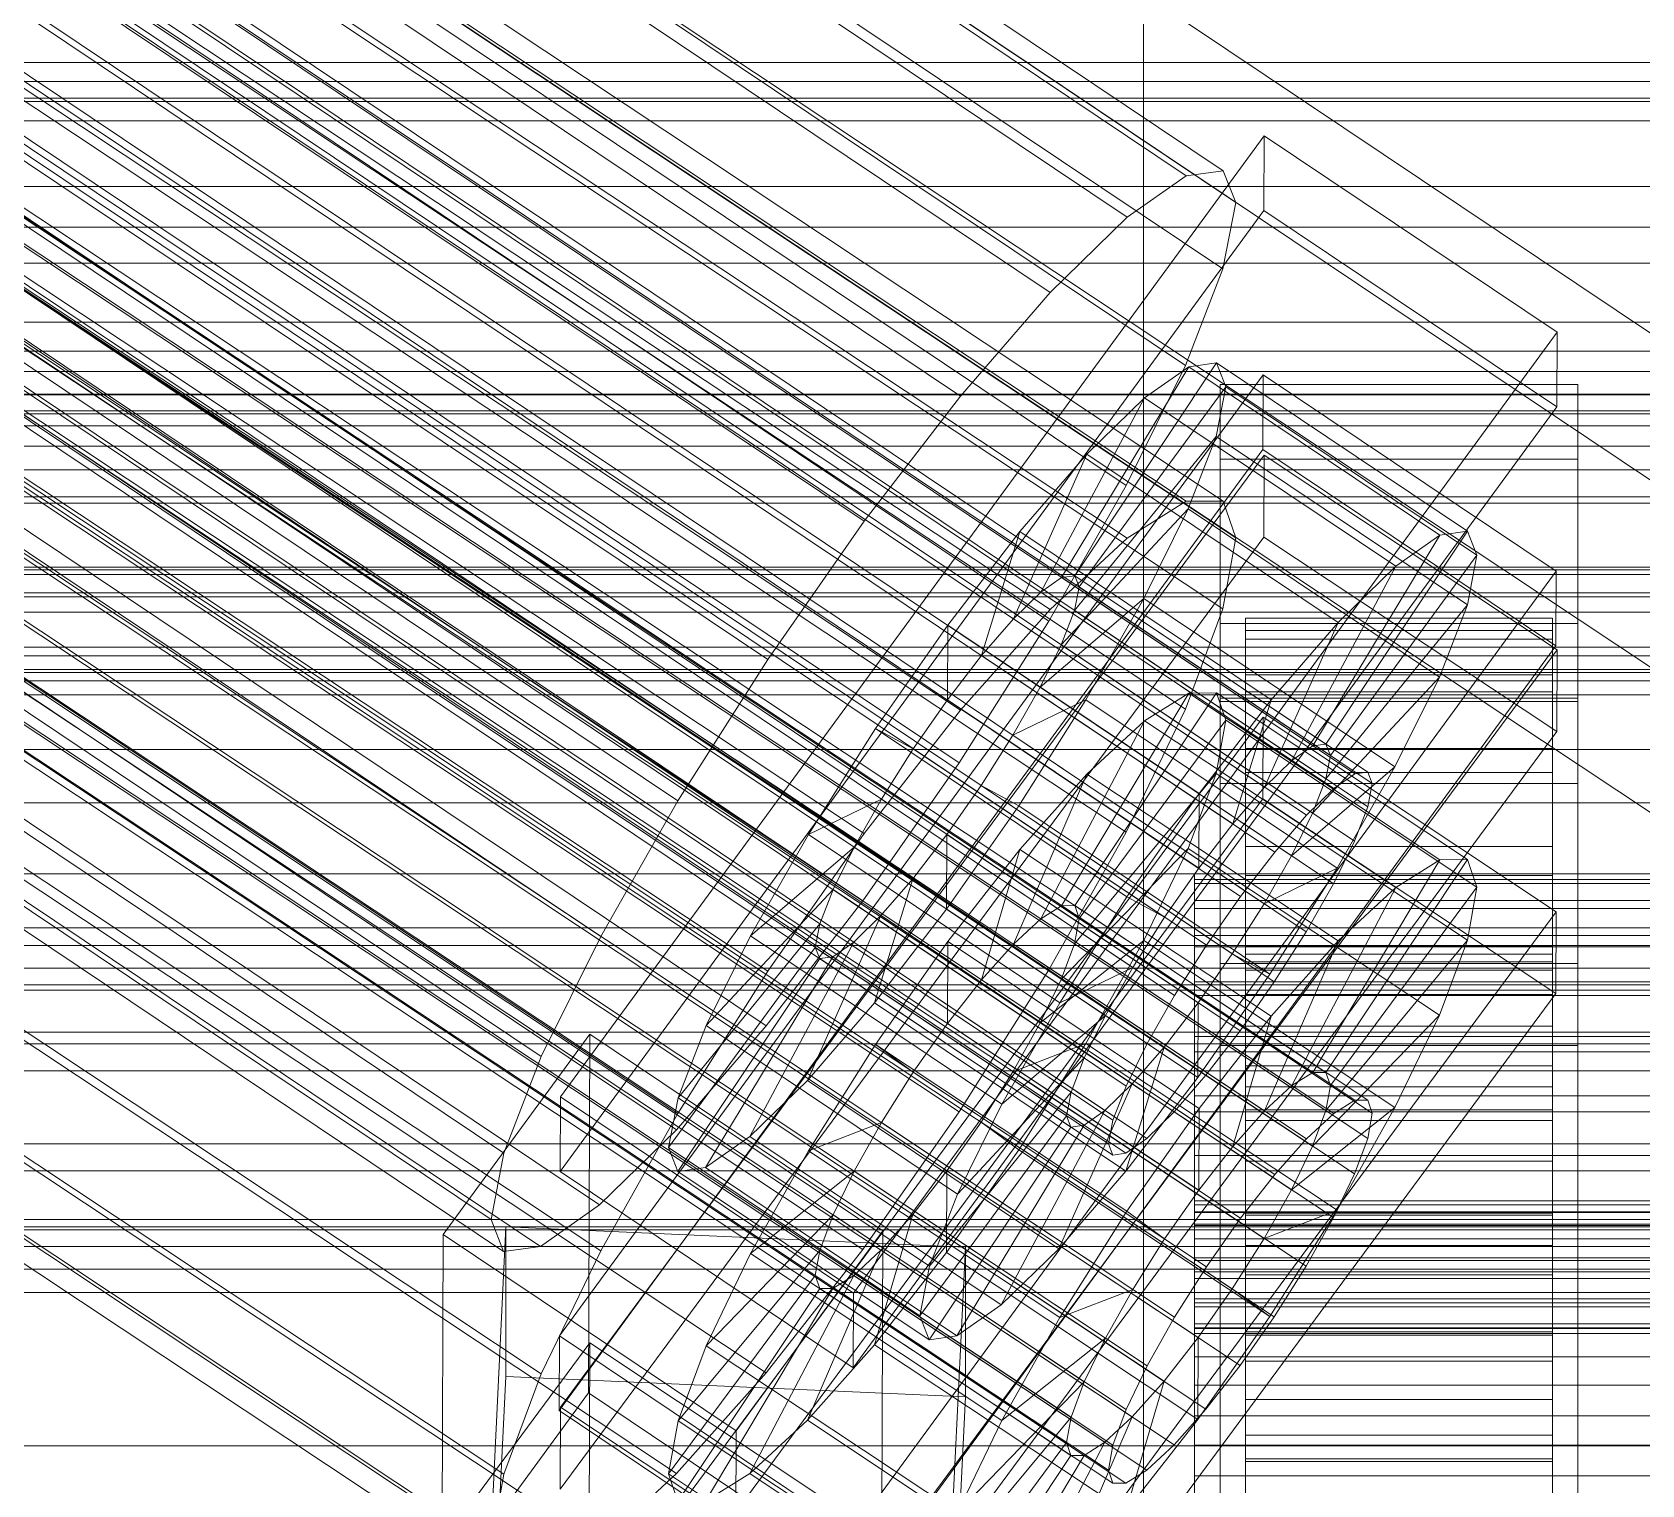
# Model space of a CAD drawing. Header units: millimetres. Extents: x -1970 to 59977, y -50268 to 6837.
# Drawn here: x -193.5 to -130.5, y -32876.9 to -32820.1 of the extents above; entities that cross this region are included whole.
import ezdxf

# ---------------------------------------------------------------- set-up
doc = ezdxf.new("R2010")
doc.units = ezdxf.units.MM
for name, color, linetype, lineweight in [('frontal_C01', 7, 'Continuous', 0), ('frontal_C01-mix', 7, 'Continuous', 0), ('frontal_C02', 7, 'Continuous', 0), ('frontal_C03', 7, 'Continuous', 0), ('frontal_C03-dry', 7, 'Continuous', 0), ('frontal_tolva', 7, 'Continuous', 0)]:
    doc.layers.add(name, color=color, linetype=linetype, lineweight=lineweight)

msp = doc.modelspace()

# ---------------------------------------------------------------- linework, layer by layer
at = {"layer": 'frontal_C01'}
for p, q in [((-332.629, -32716.091), (-148.32, -32838.422)), ((-331.181, -32716.083), (-146.872, -32838.415)), ((-334.938, -32717.538), (-150.629, -32839.869)), ((-330.692, -32717.517), (-146.383, -32839.848)), ((-355.53, -32719.948), (-141.731, -32861.853)), ((-355.017, -32719.946), (-141.218, -32861.85)), ((-356.348, -32720.461), (-142.549, -32862.366)), ((-354.844, -32720.454), (-141.045, -32862.358)), ((-337.95, -32720.327), (-153.641, -32842.658)), ((-331.197, -32720.293), (-146.887, -32842.624)), ((-357.415, -32721.449), (-143.617, -32863.354)), ((-355.022, -32721.437), (-141.224, -32863.342)), ((-358.659, -32722.845), (-144.861, -32864.75)), ((-355.541, -32722.83), (-141.742, -32864.734)), ((-341.461, -32724.267), (-157.152, -32846.598)), ((-332.659, -32724.223), (-148.35, -32846.554)), ((-146.196, -32866.459), (-359.995, -32724.554)), ((-356.363, -32724.536), (-142.565, -32866.441)), ((-361.332, -32726.46), (-147.533, -32868.364)), ((-357.434, -32726.44), (-143.635, -32868.345)), ((-362.578, -32728.432), (-148.779, -32870.336)), ((-358.68, -32728.412), (-144.881, -32870.317)), ((-160.922, -32851.421), (-345.231, -32729.09)), ((-334.981, -32729.039), (-150.672, -32851.37)), ((-363.648, -32730.336), (-149.85, -32872.24)), ((-360.017, -32730.317), (-146.218, -32872.222)), ((-364.471, -32732.042), (-150.672, -32873.946)), ((-361.352, -32732.026), (-147.554, -32873.931)), ((-364.989, -32733.434), (-151.191, -32875.339)), ((-362.596, -32733.423), (-148.798, -32875.327)), ((-365.168, -32734.418), (-151.369, -32876.323)), ((-363.664, -32734.411), (-149.865, -32876.315)), ((-349.002, -32734.467), (-164.693, -32856.799)), ((-338.003, -32734.412), (-153.694, -32856.744)), ((-364.995, -32734.926), (-151.196, -32876.831)), ((-364.482, -32734.924), (-150.683, -32876.828)), ((-352.519, -32740.032), (-168.21, -32862.364)), ((-341.52, -32739.978), (-157.211, -32862.309)), ((-355.541, -32745.406), (-171.232, -32867.737)), ((-345.291, -32745.355), (-160.982, -32867.686)), ((-357.863, -32750.222), (-173.554, -32872.553)), ((-349.061, -32750.178), (-164.752, -32872.509)), ((-352.572, -32754.118), (-168.263, -32876.45)), ((-359.326, -32754.152), (-175.016, -32876.483)), ((-359.83, -32756.928), (-175.521, -32879.259)), ((-355.584, -32756.907), (-171.275, -32879.238)), ((-359.341, -32758.361), (-175.032, -32880.693)), ((-357.893, -32758.354), (-173.584, -32880.686)), ((-130, -32845.018), (-228.298, -32779.774)), ((-228.298, -32785.462), (-130, -32850.705)), ((-172.809, -32873.857), (-145.277, -32836.618)), ((-145.289, -32839.819), (-145.277, -32836.618)), ((-145.277, -32836.618), (-133.809, -32844.229)), ((-150.629, -32839.869), (-148.32, -32838.422)), ((-148.32, -32838.422), (-146.872, -32838.415)), ((-146.872, -32838.415), (-146.383, -32839.848)), ((-145.289, -32839.819), (-172.821, -32877.058)), ((-153.641, -32842.658), (-150.629, -32839.869)), ((-146.383, -32839.848), (-146.887, -32842.624)), ((-133.821, -32847.431), (-145.289, -32839.819)), ((-157.152, -32846.598), (-153.641, -32842.658)), ((-146.887, -32842.624), (-148.35, -32846.554)), ((-133.809, -32844.229), (-161.341, -32881.468)), ((-133.809, -32844.229), (-133.821, -32847.431)), ((-153.199, -32854.241), (-148.226, -32845.921)), ((-152.686, -32854.238), (-147.143, -32845.916)), ((-148.226, -32845.921), (-149.953, -32847.004)), ((-147.143, -32845.916), (-148.226, -32845.921)), ((-148.226, -32845.921), (-138.396, -32852.446)), ((-147.143, -32845.916), (-137.313, -32852.44)), ((-146.777, -32846.988), (-147.143, -32845.916)), ((-160.922, -32851.421), (-157.152, -32846.598)), ((-148.35, -32846.554), (-150.672, -32851.37)), ((-147, -32849.457), (-147, -32846.255)), ((-147, -32846.255), (-133, -32846.255)), ((-147, -32891.728), (-147, -32846.255)), ((-133, -32846.255), (-133, -32849.457)), ((-133, -32846.255), (-133, -32891.728)), ((-172.847, -32884.102), (-145.315, -32846.863)), ((-154.017, -32854.754), (-149.953, -32847.004)), ((-152.513, -32854.746), (-146.777, -32846.988)), ((-149.953, -32847.004), (-152.207, -32849.09)), ((-149.953, -32847.004), (-140.123, -32853.528)), ((-147.155, -32849.065), (-146.777, -32846.988)), ((-146.777, -32846.988), (-136.948, -32853.513)), ((-145.327, -32850.065), (-145.315, -32846.863)), ((-145.315, -32846.863), (-133.847, -32854.475)), ((-161.353, -32884.67), (-133.821, -32847.431)), ((-155.085, -32855.742), (-152.207, -32849.09)), ((-152.207, -32849.09), (-154.833, -32852.037)), ((-152.692, -32855.73), (-147.155, -32849.065)), ((-152.207, -32849.09), (-142.377, -32855.614)), ((-148.249, -32852.005), (-147.155, -32849.065)), ((-147.155, -32849.065), (-137.325, -32855.589)), ((-133, -32849.457), (-147, -32849.457)), ((-147, -32849.457), (-147, -32894.93)), ((-133, -32894.93), (-133, -32849.457)), ((-145.327, -32850.065), (-172.859, -32887.304)), ((-133.859, -32857.677), (-145.327, -32850.065)), ((-164.693, -32856.799), (-160.922, -32851.421)), ((-150.672, -32851.37), (-153.694, -32856.744)), ((-154.833, -32852.037), (-157.653, -32855.645)), ((-156.329, -32857.138), (-154.833, -32852.037)), ((-154.833, -32852.037), (-145.003, -32858.562)), ((-153.21, -32857.123), (-148.249, -32852.005)), ((-149.985, -32855.607), (-148.249, -32852.005)), ((-148.249, -32852.005), (-138.419, -32858.529)), ((-138.396, -32852.446), (-143.369, -32860.765)), ((-137.313, -32852.44), (-142.856, -32860.763)), ((-140.123, -32853.528), (-138.396, -32852.446)), ((-138.396, -32852.446), (-137.313, -32852.44)), ((-137.313, -32852.44), (-136.948, -32853.513)), ((-140.123, -32853.528), (-144.188, -32861.278)), ((-136.948, -32853.513), (-142.683, -32861.271)), ((-142.377, -32855.614), (-140.123, -32853.528)), ((-136.948, -32853.513), (-137.325, -32855.589)), ((-154.017, -32854.754), (-153.199, -32854.241)), ((-153.199, -32854.241), (-152.686, -32854.238)), ((-143.369, -32860.765), (-153.199, -32854.241)), ((-142.856, -32860.763), (-152.686, -32854.238)), ((-152.686, -32854.238), (-152.513, -32854.746)), ((-133.847, -32854.475), (-161.379, -32891.714)), ((-155.085, -32855.742), (-154.017, -32854.754)), ((-144.188, -32861.278), (-154.017, -32854.754)), ((-152.513, -32854.746), (-152.692, -32855.73)), ((-142.683, -32861.271), (-152.513, -32854.746)), ((-133.847, -32854.475), (-133.859, -32857.677)), ((-157.653, -32855.645), (-160.474, -32859.668)), ((-157.653, -32855.645), (-157.665, -32858.847)), ((-147.823, -32862.17), (-157.653, -32855.645)), ((-156.329, -32857.138), (-155.085, -32855.742)), ((-145.255, -32862.266), (-155.085, -32855.742)), ((-154.033, -32858.829), (-149.985, -32855.607)), ((-152.692, -32855.73), (-153.21, -32857.123)), ((-142.862, -32862.254), (-152.692, -32855.73)), ((-152.246, -32859.627), (-149.985, -32855.607)), ((-149.985, -32855.607), (-140.156, -32862.131)), ((-146, -32865.787), (-146, -32855.807)), ((-146, -32855.807), (-146, -32856.138)), ((-146, -32855.807), (-134, -32855.807)), ((-146, -32856.768), (-146, -32855.807)), ((-146, -32865.943), (-146, -32856.138)), ((-146, -32856.138), (-146, -32857.739)), ((-146, -32856.138), (-134, -32856.138)), ((-142.377, -32855.614), (-145.255, -32862.266)), ((-145.003, -32858.562), (-142.377, -32855.614)), ((-137.325, -32855.589), (-142.862, -32862.254)), ((-137.325, -32855.589), (-138.419, -32858.529)), ((-134, -32856.138), (-134, -32855.807)), ((-134, -32855.807), (-134, -32865.787)), ((-134, -32855.807), (-134, -32856.768)), ((-134, -32857.739), (-134, -32856.138)), ((-134, -32856.138), (-134, -32865.943)), ((-153.694, -32856.744), (-157.211, -32862.309)), ((-147, -32859.703), (-147, -32856.501)), ((-147, -32856.501), (-133, -32856.501)), ((-147, -32901.974), (-147, -32856.501)), ((-146, -32866.242), (-146, -32856.768)), ((-146, -32856.768), (-134, -32856.768)), ((-146, -32858.956), (-146, -32856.768)), ((-134, -32856.768), (-134, -32866.242)), ((-134, -32856.768), (-134, -32858.956)), ((-133, -32856.501), (-133, -32859.703)), ((-133, -32856.501), (-133, -32901.974)), ((-168.21, -32862.364), (-164.693, -32856.799)), ((-157.665, -32858.847), (-156.329, -32857.138)), ((-146.499, -32863.662), (-156.329, -32857.138)), ((-153.21, -32857.123), (-154.033, -32858.829)), ((-143.38, -32863.647), (-153.21, -32857.123)), ((-161.391, -32894.916), (-133.859, -32857.677)), ((-146, -32866.702), (-146, -32857.739)), ((-146, -32857.739), (-146, -32860.5)), ((-146, -32857.739), (-134, -32857.739)), ((-134, -32860.5), (-134, -32857.739)), ((-134, -32857.739), (-134, -32866.702)), ((-147.823, -32862.17), (-145.003, -32858.562)), ((-145.003, -32858.562), (-146.499, -32863.662)), ((-138.419, -32858.529), (-143.38, -32863.647)), ((-138.419, -32858.529), (-140.156, -32862.131)), ((-159.001, -32860.752), (-157.665, -32858.847)), ((-157.665, -32858.847), (-147.835, -32865.371)), ((-154.033, -32858.829), (-155.103, -32860.733)), ((-144.203, -32865.353), (-154.033, -32858.829)), ((-146, -32867.278), (-146, -32858.956)), ((-146, -32858.956), (-134, -32858.956)), ((-146, -32862.222), (-146, -32858.956)), ((-134, -32858.956), (-134, -32867.278)), ((-134, -32858.956), (-134, -32862.222)), ((-160.474, -32859.668), (-163.105, -32863.831)), ((-159.001, -32860.752), (-160.474, -32859.668)), ((-160.474, -32859.668), (-150.644, -32866.192)), ((-155.103, -32860.733), (-152.246, -32859.627)), ((-154.877, -32863.79), (-152.246, -32859.627)), ((-152.246, -32859.627), (-142.416, -32866.151)), ((-133, -32859.703), (-147, -32859.703)), ((-147, -32859.703), (-147, -32905.176)), ((-133, -32905.176), (-133, -32859.703)), ((-146, -32868.01), (-146, -32860.5)), ((-146, -32860.5), (-146, -32864.233)), ((-146, -32860.5), (-134, -32860.5)), ((-134, -32864.233), (-134, -32860.5)), ((-134, -32860.5), (-134, -32868.01)), ((-160.247, -32862.724), (-159.001, -32860.752)), ((-149.171, -32867.277), (-159.001, -32860.752)), ((-155.103, -32860.733), (-156.35, -32862.705)), ((-145.274, -32867.257), (-155.103, -32860.733)), ((-143.369, -32860.765), (-144.188, -32861.278)), ((-142.856, -32860.763), (-143.369, -32860.765)), ((-142.683, -32861.271), (-142.856, -32860.763)), ((-144.188, -32861.278), (-145.255, -32862.266)), ((-142.862, -32862.254), (-142.683, -32861.271)), ((-171.232, -32867.737), (-168.21, -32862.364)), ((-157.211, -32862.309), (-160.982, -32867.686)), ((-150.644, -32866.192), (-147.823, -32862.17)), ((-147.835, -32865.371), (-147.823, -32862.17)), ((-145.255, -32862.266), (-146.499, -32863.662)), ((-146, -32868.825), (-146, -32862.222)), ((-146, -32862.222), (-134, -32862.222)), ((-146, -32866.342), (-146, -32862.222)), ((-140.156, -32862.131), (-144.203, -32865.353)), ((-143.617, -32863.354), (-142.549, -32862.366)), ((-143.38, -32863.647), (-142.862, -32862.254)), ((-142.549, -32862.366), (-141.731, -32861.853)), ((-140.156, -32862.131), (-142.416, -32866.151)), ((-141.731, -32861.853), (-141.218, -32861.85)), ((-141.045, -32862.358), (-141.224, -32863.342)), ((-141.218, -32861.85), (-141.045, -32862.358)), ((-134, -32862.222), (-134, -32868.825)), ((-134, -32862.222), (-134, -32866.342)), ((-160.247, -32862.724), (-163.105, -32863.831)), ((-161.318, -32864.628), (-160.247, -32862.724)), ((-150.417, -32869.249), (-160.247, -32862.724)), ((-156.35, -32862.705), (-157.686, -32864.61)), ((-156.35, -32862.705), (-154.877, -32863.79)), ((-146.52, -32869.229), (-156.35, -32862.705)), ((-146.499, -32863.662), (-147.835, -32865.371)), ((-144.861, -32864.75), (-143.617, -32863.354)), ((-144.203, -32865.353), (-143.38, -32863.647)), ((-141.224, -32863.342), (-141.742, -32864.734)), ((-163.105, -32863.831), (-165.365, -32867.85)), ((-163.105, -32863.831), (-153.275, -32870.355)), ((-157.698, -32867.812), (-154.877, -32863.79)), ((-154.877, -32863.79), (-145.047, -32870.314)), ((-146, -32869.778), (-146, -32864.233)), ((-146, -32864.233), (-146, -32868.685)), ((-146, -32864.233), (-134, -32864.233)), ((-134, -32868.685), (-134, -32864.233)), ((-134, -32864.233), (-134, -32869.778)), ((-161.318, -32864.628), (-165.365, -32867.85)), ((-162.14, -32866.335), (-161.318, -32864.628)), ((-151.488, -32871.153), (-161.318, -32864.628)), ((-157.686, -32864.61), (-159.022, -32866.319)), ((-157.686, -32864.61), (-157.698, -32867.812)), ((-147.856, -32871.135), (-157.686, -32864.61)), ((-146.196, -32866.459), (-144.861, -32864.75)), ((-141.742, -32864.734), (-142.565, -32866.441)), ((-147.835, -32865.371), (-149.171, -32867.277)), ((-145.274, -32867.257), (-144.203, -32865.353)), ((-153.275, -32870.355), (-150.644, -32866.192)), ((-150.644, -32866.192), (-149.171, -32867.277)), ((-148, -32866.242), (-148, -32865.787)), ((-148, -32865.787), (-148, -32865.943)), ((-148, -32865.787), (148, -32865.787)), ((-148, -32865.943), (-148, -32866.702)), ((-148, -32865.943), (148, -32865.943)), ((-146, -32865.943), (-146, -32865.787)), ((-134, -32865.787), (-146, -32865.787)), ((-146, -32865.787), (-146, -32866.242)), ((-146, -32866.702), (-146, -32865.943)), ((-134, -32865.943), (-146, -32865.943)), ((-142.416, -32866.151), (-145.274, -32867.257)), ((-142.416, -32866.151), (-145.047, -32870.314)), ((-134, -32865.787), (-134, -32865.943)), ((-134, -32866.242), (-134, -32865.787)), ((-134, -32865.943), (-134, -32866.702)), ((-162.14, -32866.335), (-167.102, -32871.453)), ((-162.659, -32867.727), (-162.14, -32866.335)), ((-152.311, -32872.859), (-162.14, -32866.335)), ((-159.022, -32866.319), (-160.518, -32871.42)), ((-159.022, -32866.319), (-160.266, -32867.715)), ((-149.192, -32872.843), (-159.022, -32866.319)), ((-148, -32867.278), (-148, -32866.242)), ((-148, -32866.242), (148, -32866.242)), ((-148, -32866.702), (-148, -32868.01)), ((-148, -32866.702), (148, -32866.702)), ((-147.533, -32868.364), (-146.196, -32866.459)), ((-134, -32866.242), (-146, -32866.242)), ((-146, -32866.242), (-146, -32867.278)), ((-146, -32870.777), (-146, -32866.342)), ((-146, -32866.342), (-134, -32866.342)), ((-146, -32871.037), (-146, -32866.342)), ((-146, -32868.01), (-146, -32866.702)), ((-134, -32866.702), (-146, -32866.702)), ((-142.565, -32866.441), (-143.635, -32868.345)), ((-134, -32867.278), (-134, -32866.242)), ((-134, -32866.342), (-134, -32870.777)), ((-134, -32866.342), (-134, -32871.037)), ((-134, -32866.702), (-134, -32868.01)), ((-149.171, -32867.277), (-150.417, -32869.249)), ((-148, -32868.825), (-148, -32867.278)), ((-148, -32867.278), (148, -32867.278)), ((-146.52, -32869.229), (-145.274, -32867.257)), ((-134, -32867.278), (-146, -32867.278)), ((-146, -32867.278), (-146, -32868.825)), ((-134, -32868.825), (-134, -32867.278)), ((-173.554, -32872.553), (-171.232, -32867.737)), ((-162.659, -32867.727), (-168.196, -32874.392)), ((-165.365, -32867.85), (-167.102, -32871.453)), ((-165.365, -32867.85), (-155.535, -32874.374)), ((-160.982, -32867.686), (-164.752, -32872.509)), ((-160.266, -32867.715), (-163.144, -32874.367)), ((-162.837, -32868.711), (-162.659, -32867.727)), ((-152.829, -32874.252), (-162.659, -32867.727)), ((-160.266, -32867.715), (-161.333, -32868.703)), ((-160.518, -32871.42), (-157.698, -32867.812)), ((-150.436, -32874.24), (-160.266, -32867.715)), ((-157.698, -32867.812), (-147.868, -32874.336)), ((-148, -32868.01), (-148, -32869.778)), ((-148, -32868.01), (148, -32868.01)), ((-146, -32869.778), (-146, -32868.01)), ((-134, -32868.01), (-146, -32868.01)), ((-134, -32868.01), (-134, -32869.778)), ((-162.837, -32868.711), (-168.573, -32876.469)), ((-161.333, -32868.703), (-165.397, -32876.453)), ((-162.664, -32869.219), (-162.837, -32868.711)), ((-153.008, -32875.235), (-162.837, -32868.711)), ((-161.333, -32868.703), (-162.151, -32869.216)), ((-151.503, -32875.228), (-161.333, -32868.703)), ((-148.779, -32870.336), (-147.533, -32868.364)), ((-146, -32868.685), (-146, -32871.887)), ((-134, -32868.685), (-146, -32868.685)), ((-146, -32868.685), (-146, -32873.551)), ((-143.635, -32868.345), (-144.881, -32870.317)), ((-134, -32871.887), (-134, -32868.685)), ((-134, -32873.551), (-134, -32868.685)), ((-162.664, -32869.219), (-168.208, -32877.541)), ((-162.151, -32869.216), (-167.125, -32877.536)), ((-162.151, -32869.216), (-162.664, -32869.219)), ((-152.835, -32875.743), (-162.664, -32869.219)), ((-152.321, -32875.741), (-162.151, -32869.216)), ((-153.275, -32870.355), (-150.417, -32869.249)), ((-150.417, -32869.249), (-151.488, -32871.153)), ((-148, -32870.777), (-148, -32868.825)), ((-148, -32868.825), (148, -32868.825)), ((-147.856, -32871.135), (-146.52, -32869.229)), ((-145.047, -32870.314), (-146.52, -32869.229)), ((-134, -32868.825), (-146, -32868.825)), ((-146, -32868.825), (-146, -32870.777)), ((-134, -32870.777), (-134, -32868.825)), ((-148, -32869.778), (-148, -32871.887)), ((-148, -32869.778), (148, -32869.778)), ((-146, -32871.887), (-146, -32869.778)), ((-134, -32869.778), (-146, -32869.778)), ((-134, -32869.778), (-134, -32871.887)), ((-155.535, -32874.374), (-153.275, -32870.355)), ((-149.85, -32872.24), (-148.779, -32870.336)), ((-145.047, -32870.314), (-147.868, -32874.336)), ((-144.881, -32870.317), (-146.218, -32872.222)), ((-155.535, -32874.374), (-151.488, -32871.153)), ((-151.488, -32871.153), (-152.311, -32872.859)), ((-149.192, -32872.843), (-147.856, -32871.135)), ((-148, -32873.001), (-148, -32870.777)), ((-148, -32870.777), (148, -32870.777)), ((-147.868, -32874.336), (-147.856, -32871.135)), ((-134, -32870.777), (-146, -32870.777)), ((-146, -32870.777), (-146, -32873.001)), ((-146, -32873.001), (-146, -32871.037)), ((-146, -32871.037), (-134, -32871.037)), ((-146, -32875.985), (-146, -32871.037)), ((-134, -32873.001), (-134, -32870.777)), ((-134, -32871.037), (-134, -32873.001)), ((-134, -32871.037), (-134, -32875.985)), ((-177.394, -32879.103), (-171.658, -32871.344)), ((-171.715, -32886.713), (-171.658, -32871.344)), ((-171.658, -32871.344), (-160.19, -32878.956)), ((-167.102, -32871.453), (-168.196, -32874.392)), ((-167.102, -32871.453), (-157.272, -32877.977)), ((-163.144, -32874.367), (-160.518, -32871.42)), ((-160.518, -32871.42), (-150.688, -32877.944)), ((-164.752, -32872.509), (-168.263, -32876.45)), ((-150.672, -32873.946), (-149.85, -32872.24)), ((-148, -32871.887), (-148, -32874.192)), ((148, -32871.887), (-148, -32871.887)), ((-146.218, -32872.222), (-147.554, -32873.931)), ((-146, -32871.887), (-134, -32871.887)), ((-146, -32874.192), (-146, -32871.887)), ((-134, -32871.887), (-134, -32874.192)), ((-175.016, -32876.483), (-173.554, -32872.553)), ((-157.272, -32877.977), (-152.311, -32872.859)), ((-152.311, -32872.859), (-152.829, -32874.252)), ((-150.688, -32877.944), (-149.192, -32872.843)), ((-150.436, -32874.24), (-149.192, -32872.843)), ((-148, -32875.345), (-148, -32873.001)), ((-148, -32873.001), (148, -32873.001)), ((-134, -32873.001), (-146, -32873.001)), ((-146, -32873.001), (-146, -32875.345)), ((-134, -32875.345), (-134, -32873.001)), ((-146, -32874.192), (-146, -32873.551)), ((-146, -32873.551), (-146, -32878.5)), ((-146, -32873.551), (-134, -32873.551)), ((-134, -32878.5), (-134, -32873.551)), ((-134, -32873.551), (-134, -32874.192)), ((-172.809, -32873.857), (-172.821, -32877.058)), ((-161.341, -32881.468), (-172.809, -32873.857)), ((-168.196, -32874.392), (-168.573, -32876.469)), ((-168.196, -32874.392), (-158.366, -32880.917)), ((-165.397, -32876.453), (-163.144, -32874.367)), ((-163.144, -32874.367), (-153.314, -32880.891)), ((-158.366, -32880.917), (-152.829, -32874.252)), ((-157.272, -32877.977), (-155.535, -32874.374)), ((-153.314, -32880.891), (-150.436, -32874.24)), ((-152.829, -32874.252), (-153.008, -32875.235)), ((-151.503, -32875.228), (-150.436, -32874.24)), ((-151.191, -32875.339), (-150.672, -32873.946)), ((-147.868, -32874.336), (-150.688, -32877.944)), ((-147.554, -32873.931), (-148.798, -32875.327)), ((-148, -32874.192), (-148, -32876.536)), ((-148, -32874.192), (148, -32874.192)), ((-146, -32876.536), (-146, -32874.192)), ((-134, -32874.192), (-146, -32874.192)), ((-134, -32874.192), (-134, -32876.536)), ((-158.743, -32882.993), (-153.008, -32875.235)), ((-155.567, -32882.978), (-151.503, -32875.228)), ((-153.008, -32875.235), (-152.835, -32875.743)), ((-152.321, -32875.741), (-151.503, -32875.228)), ((-151.369, -32876.323), (-151.191, -32875.339)), ((-148.798, -32875.327), (-149.865, -32876.315)), ((-148, -32877.65), (-148, -32875.345)), ((-148, -32875.345), (148, -32875.345)), ((-146, -32875.345), (-146, -32875.985)), ((-134, -32875.345), (-146, -32875.345)), ((-146, -32875.345), (-146, -32877.65)), ((-134, -32875.985), (-134, -32875.345)), ((-134, -32877.65), (-134, -32875.345)), ((-158.378, -32884.066), (-152.835, -32875.743)), ((-157.295, -32884.06), (-152.321, -32875.741)), ((-152.835, -32875.743), (-152.321, -32875.741)), ((-146, -32875.985), (-134, -32875.985)), ((-146, -32880.851), (-146, -32875.985)), ((-134, -32875.985), (-134, -32880.851)), ((-175.521, -32879.259), (-175.016, -32876.483)), ((-168.263, -32876.45), (-171.275, -32879.238)), ((-168.573, -32876.469), (-168.208, -32877.541)), ((-168.573, -32876.469), (-158.743, -32882.993)), ((-167.125, -32877.536), (-165.397, -32876.453)), ((-165.397, -32876.453), (-155.567, -32882.978)), ((-151.196, -32876.831), (-151.369, -32876.323)), ((-150.683, -32876.828), (-151.196, -32876.831)), ((-149.865, -32876.315), (-150.683, -32876.828)), ((-148, -32876.536), (-148, -32878.76)), ((-148, -32876.536), (148, -32876.536)), ((-146, -32878.76), (-146, -32876.536)), ((-146, -32876.536), (-146, -32878.5)), ((-134, -32876.536), (-146, -32876.536)), ((-134, -32878.5), (-134, -32876.536)), ((-134, -32876.536), (-134, -32878.76))]:
    msp.add_line(p, q, dxfattribs=at)
at = {"layer": 'frontal_C01-mix'}
msp.add_line((-150, -32744.944), (-150, -33000), dxfattribs=at)
at = {"layer": 'frontal_C02'}
for p, q in [((-332.629, -32702.204), (-148.32, -32825.688)), ((-331.181, -32702.007), (-146.872, -32825.491)), ((-330.692, -32703.25), (-146.383, -32826.734)), ((-334.938, -32703.827), (-150.629, -32827.311)), ((-355.53, -32705.845), (-141.731, -32849.086)), ((-355.017, -32705.775), (-141.218, -32849.017)), ((-354.844, -32706.216), (-141.045, -32849.457)), ((-331.197, -32705.849), (-146.887, -32829.333)), ((-356.348, -32706.42), (-142.549, -32849.662)), ((-337.95, -32706.768), (-153.641, -32830.252)), ((-357.415, -32707.462), (-143.617, -32850.704)), ((-355.022, -32707.137), (-141.224, -32850.378)), ((-355.541, -32708.475), (-141.742, -32851.717)), ((-358.659, -32708.899), (-144.861, -32852.141)), ((-332.659, -32709.627), (-148.35, -32833.111)), ((-146.196, -32853.875), (-359.995, -32710.634)), ((-356.363, -32710.14), (-142.565, -32853.382)), ((-341.461, -32710.824), (-157.152, -32834.308)), ((-361.332, -32712.548), (-147.533, -32855.789)), ((-357.434, -32712.018), (-143.635, -32855.26)), ((-358.68, -32713.981), (-144.881, -32857.222)), ((-334.981, -32714.326), (-150.672, -32837.81)), ((-362.578, -32714.511), (-148.779, -32857.752)), ((-360.017, -32715.895), (-146.218, -32859.136)), ((-160.922, -32839.204), (-345.231, -32715.72)), ((-363.648, -32716.389), (-149.85, -32859.63)), ((-364.471, -32718.054), (-150.672, -32861.295)), ((-361.352, -32717.63), (-147.554, -32860.871)), ((-364.989, -32719.392), (-151.191, -32862.634)), ((-362.596, -32719.067), (-148.798, -32862.308)), ((-363.664, -32720.109), (-149.865, -32863.35)), ((-338.003, -32719.626), (-153.694, -32843.11)), ((-365.168, -32720.313), (-151.369, -32863.555)), ((-364.482, -32720.684), (-150.683, -32863.925)), ((-364.995, -32720.754), (-151.196, -32863.995)), ((-349.002, -32721.121), (-164.693, -32844.605)), ((-341.52, -32725.165), (-157.211, -32848.649)), ((-352.519, -32726.661), (-168.21, -32850.145)), ((-345.291, -32730.567), (-160.982, -32854.051)), ((-355.541, -32731.96), (-171.232, -32855.444)), ((-349.061, -32735.462), (-164.752, -32858.946)), ((-357.863, -32736.659), (-173.554, -32860.143)), ((-352.572, -32739.519), (-168.263, -32863.003)), ((-359.326, -32740.437), (-175.016, -32863.921)), ((-355.584, -32742.459), (-171.275, -32865.943)), ((-359.83, -32743.036), (-175.521, -32866.52)), ((-359.341, -32744.28), (-175.032, -32867.764)), ((-357.893, -32744.083), (-173.584, -32867.567)), ((-130, -32831.954), (-228.298, -32766.096)), ((-228.298, -32771.837), (-130, -32837.695)), ((342.5, -32822.783), (-342.5, -32822.783)), ((-172.809, -32861.716), (-145.277, -32824.123)), ((-145.289, -32827.045), (-145.277, -32824.123)), ((-145.277, -32824.123), (-133.809, -32831.806)), ((-150.629, -32827.311), (-148.32, -32825.688)), ((-148.32, -32825.688), (-146.872, -32825.491)), ((-146.872, -32825.491), (-146.383, -32826.734)), ((-145.289, -32827.045), (-172.821, -32864.638)), ((-146.383, -32826.734), (-146.887, -32829.333)), ((-133.821, -32834.729), (-145.289, -32827.045)), ((-153.641, -32830.252), (-150.629, -32827.311)), ((342.5, -32829.107), (-342.5, -32829.107)), ((-146.887, -32829.333), (-148.35, -32833.111)), ((-157.152, -32834.308), (-153.641, -32830.252)), ((-133.809, -32831.806), (-161.341, -32869.399)), ((-133.809, -32831.806), (-133.821, -32834.729)), ((-153.199, -32841.403), (-148.226, -32833.159)), ((-152.686, -32841.333), (-147.143, -32833.012)), ((-148.35, -32833.111), (-150.672, -32837.81)), ((-148.226, -32833.159), (-149.953, -32834.374)), ((-147.143, -32833.012), (-148.226, -32833.159)), ((-148.226, -32833.159), (-138.396, -32839.745)), ((-147.143, -32833.012), (-137.313, -32839.597)), ((-146.777, -32833.942), (-147.143, -32833.012)), ((-172.847, -32871.068), (-145.315, -32833.475)), ((-152.513, -32841.774), (-146.777, -32833.942)), ((-147.155, -32835.886), (-146.777, -32833.942)), ((-147, -32836.775), (-147, -32833.853)), ((-147, -32833.853), (-133, -32833.853)), ((-147, -32879.757), (-147, -32833.853)), ((-146.777, -32833.942), (-136.948, -32840.528)), ((-145.327, -32836.398), (-145.315, -32833.475)), ((-145.315, -32833.475), (-133.847, -32841.159)), ((-133, -32833.853), (-133, -32836.775)), ((-133, -32833.853), (-133, -32879.757)), ((342.5, -32834.264), (-342.5, -32834.264)), ((-160.922, -32839.204), (-157.152, -32834.308)), ((-154.017, -32841.978), (-149.953, -32834.374)), ((-149.953, -32834.374), (-152.207, -32836.573)), ((-149.953, -32834.374), (-140.123, -32840.96)), ((-161.353, -32872.322), (-133.821, -32834.729)), ((-152.692, -32842.695), (-147.155, -32835.886)), ((-148.249, -32838.712), (-147.155, -32835.886)), ((-147.155, -32835.886), (-137.325, -32842.472)), ((-145.327, -32836.398), (-172.859, -32873.991)), ((-155.085, -32843.02), (-152.207, -32836.573)), ((-152.207, -32836.573), (-154.833, -32839.607)), ((-152.207, -32836.573), (-142.377, -32843.159)), ((-133.859, -32844.081), (-145.327, -32836.398)), ((-133, -32836.775), (-147, -32836.775)), ((-147, -32836.775), (-147, -32882.68)), ((-133, -32882.68), (-133, -32836.775)), ((-150.672, -32837.81), (-153.694, -32843.11)), ((342.5, -32838.489), (-342.5, -32838.489)), ((-153.21, -32844.033), (-148.249, -32838.712)), ((-149.985, -32842.227), (-148.249, -32838.712)), ((-148.249, -32838.712), (-138.419, -32845.298)), ((-164.693, -32844.605), (-160.922, -32839.204)), ((-154.833, -32839.607), (-157.653, -32843.269)), ((-156.329, -32844.457), (-154.833, -32839.607)), ((-154.833, -32839.607), (-145.003, -32846.193)), ((-138.396, -32839.745), (-143.369, -32847.989)), ((-137.313, -32839.597), (-142.856, -32847.919)), ((-140.123, -32840.96), (-138.396, -32839.745)), ((-138.396, -32839.745), (-137.313, -32839.597)), ((-137.313, -32839.597), (-136.948, -32840.528)), ((-140.123, -32840.96), (-144.188, -32848.564)), ((-136.948, -32840.528), (-142.683, -32848.36)), ((-142.377, -32843.159), (-140.123, -32840.96)), ((-136.948, -32840.528), (-137.325, -32842.472)), ((342.5, -32841.28), (-342.5, -32841.28)), ((-133.847, -32841.159), (-161.379, -32878.752)), ((-154.017, -32841.978), (-153.199, -32841.403)), ((-153.199, -32841.403), (-152.686, -32841.333)), ((-143.369, -32847.989), (-153.199, -32841.403)), ((-142.856, -32847.919), (-152.686, -32841.333)), ((-152.686, -32841.333), (-152.513, -32841.774)), ((-133.847, -32841.159), (-133.859, -32844.081)), ((-155.085, -32843.02), (-154.017, -32841.978)), ((-154.033, -32845.698), (-149.985, -32842.227)), ((-144.188, -32848.564), (-154.017, -32841.978)), ((-152.513, -32841.774), (-152.692, -32842.695)), ((-142.683, -32848.36), (-152.513, -32841.774)), ((-152.246, -32846.191), (-149.985, -32842.227)), ((-149.985, -32842.227), (-140.156, -32848.813)), ((342.5, -32842.764), (-342.5, -32842.764)), ((-152.692, -32842.695), (-153.21, -32844.033)), ((-142.862, -32849.281), (-152.692, -32842.695)), ((-137.325, -32842.472), (-142.862, -32849.281)), ((-137.325, -32842.472), (-138.419, -32845.298)), ((-157.653, -32843.269), (-160.474, -32847.31)), ((-157.653, -32843.269), (-157.665, -32846.192)), ((-147.823, -32849.855), (-157.653, -32843.269)), ((-153.694, -32843.11), (-157.211, -32848.649)), ((-156.329, -32844.457), (-155.085, -32843.02)), ((-145.255, -32849.606), (-155.085, -32843.02)), ((-147, -32846.128), (-147, -32843.205)), ((-147, -32843.205), (-133, -32843.205)), ((-147, -32889.11), (-147, -32843.205)), ((-146, -32852.992), (-146, -32842.998)), ((-146, -32842.998), (-146, -32843.474)), ((-146, -32842.998), (-134, -32842.998)), ((-146, -32843.816), (-146, -32842.998)), ((-146, -32853.217), (-146, -32843.474)), ((-146, -32843.474), (-146, -32845.211)), ((-146, -32843.474), (-134, -32843.474)), ((-142.377, -32843.159), (-145.255, -32849.606)), ((-145.003, -32846.193), (-142.377, -32843.159)), ((-134, -32843.474), (-134, -32842.998)), ((-134, -32842.998), (-134, -32852.992)), ((-134, -32842.998), (-134, -32843.816)), ((-134, -32845.211), (-134, -32843.474)), ((-134, -32843.474), (-134, -32853.217)), ((-133, -32843.205), (-133, -32846.128)), ((-133, -32843.205), (-133, -32889.11)), ((-161.391, -32881.674), (-133.859, -32844.081)), ((-153.21, -32844.033), (-154.033, -32845.698)), ((-143.38, -32850.619), (-153.21, -32844.033)), ((-146, -32853.379), (-146, -32843.816)), ((-146, -32843.816), (-134, -32843.816)), ((-146, -32845.872), (-146, -32843.816)), ((-134, -32843.816), (-134, -32853.379)), ((-134, -32843.816), (-134, -32845.872)), ((-168.21, -32850.145), (-164.693, -32844.605)), ((-157.665, -32846.192), (-156.329, -32844.457)), ((-146.499, -32851.043), (-156.329, -32844.457)), ((-146, -32854.04), (-146, -32845.211)), ((-146, -32845.211), (-146, -32848.092)), ((-146, -32845.211), (-134, -32845.211)), ((-138.419, -32845.298), (-143.38, -32850.619)), ((-138.419, -32845.298), (-140.156, -32848.813)), ((-134, -32848.092), (-134, -32845.211)), ((-134, -32845.211), (-134, -32854.04)), ((300, -32845.45), (-300, -32845.45)), ((-154.033, -32845.698), (-155.103, -32847.576)), ((-144.203, -32852.284), (-154.033, -32845.698)), ((-146, -32854.353), (-146, -32845.872)), ((-146, -32845.872), (-134, -32845.872)), ((-146, -32849.027), (-146, -32845.872)), ((-134, -32845.872), (-134, -32854.353)), ((-134, -32845.872), (-134, -32849.027)), ((-159.001, -32848.106), (-157.665, -32846.192)), ((-157.665, -32846.192), (-147.835, -32852.778)), ((-155.103, -32847.576), (-152.246, -32846.191)), ((-154.877, -32850.335), (-152.246, -32846.191)), ((-152.246, -32846.191), (-142.416, -32852.777)), ((-147.823, -32849.855), (-145.003, -32846.193)), ((-133, -32846.128), (-147, -32846.128)), ((-147, -32846.128), (-147, -32892.032)), ((-145.003, -32846.193), (-146.499, -32851.043)), ((-133, -32892.032), (-133, -32846.128)), ((-160.474, -32847.31), (-163.105, -32851.454)), ((-159.001, -32848.106), (-160.474, -32847.31)), ((-160.474, -32847.31), (-150.644, -32853.896)), ((-155.103, -32847.576), (-156.35, -32849.539)), ((-145.274, -32854.162), (-155.103, -32847.576)), ((-142.856, -32847.919), (-143.369, -32847.989)), ((-142.683, -32848.36), (-142.856, -32847.919)), ((-160.247, -32850.069), (-159.001, -32848.106)), ((-149.171, -32854.692), (-159.001, -32848.106)), ((-146, -32855.405), (-146, -32848.092)), ((-146, -32848.092), (-146, -32851.919)), ((-146, -32848.092), (-134, -32848.092)), ((-144.188, -32848.564), (-145.255, -32849.606)), ((-143.369, -32847.989), (-144.188, -32848.564)), ((-142.862, -32849.281), (-142.683, -32848.36)), ((-134, -32851.919), (-134, -32848.092)), ((-134, -32848.092), (-134, -32855.405)), ((-157.211, -32848.649), (-160.982, -32854.051)), ((-146, -32855.847), (-146, -32849.027)), ((-146, -32849.027), (-134, -32849.027)), ((-146, -32853.064), (-146, -32849.027)), ((-140.156, -32848.813), (-144.203, -32852.284)), ((-142.549, -32849.662), (-141.731, -32849.086)), ((-140.156, -32848.813), (-142.416, -32852.777)), ((-141.731, -32849.086), (-141.218, -32849.017)), ((-141.218, -32849.017), (-141.045, -32849.457)), ((-134, -32849.027), (-134, -32855.847)), ((-134, -32849.027), (-134, -32853.064)), ((-156.35, -32849.539), (-157.686, -32851.453)), ((-156.35, -32849.539), (-154.877, -32850.335)), ((-146.52, -32856.125), (-156.35, -32849.539)), ((-145.255, -32849.606), (-146.499, -32851.043)), ((-143.617, -32850.704), (-142.549, -32849.662)), ((-143.38, -32850.619), (-142.862, -32849.281)), ((-141.045, -32849.457), (-141.224, -32850.378)), ((-171.232, -32855.444), (-168.21, -32850.145)), ((-160.247, -32850.069), (-163.105, -32851.454)), ((-161.318, -32851.947), (-160.247, -32850.069)), ((-150.417, -32856.655), (-160.247, -32850.069)), ((-157.698, -32854.375), (-154.877, -32850.335)), ((-154.877, -32850.335), (-145.047, -32856.921)), ((-150.644, -32853.896), (-147.823, -32849.855)), ((-147.835, -32852.778), (-147.823, -32849.855)), ((-141.224, -32850.378), (-141.742, -32851.717)), ((-146.499, -32851.043), (-147.835, -32852.778)), ((-144.861, -32852.141), (-143.617, -32850.704)), ((-144.203, -32852.284), (-143.38, -32850.619)), ((-163.105, -32851.454), (-165.365, -32855.418)), ((-163.105, -32851.454), (-153.275, -32858.039)), ((-157.686, -32851.453), (-159.022, -32853.187)), ((-157.686, -32851.453), (-157.698, -32854.375)), ((-147.856, -32858.039), (-157.686, -32851.453)), ((-141.742, -32851.717), (-142.565, -32853.382)), ((-161.318, -32851.947), (-165.365, -32855.418)), ((-162.14, -32853.612), (-161.318, -32851.947)), ((-151.488, -32858.532), (-161.318, -32851.947)), ((-146.196, -32853.875), (-144.861, -32852.141)), ((-146, -32857.218), (-146, -32851.919)), ((-146, -32851.919), (-146, -32856.433)), ((-146, -32851.919), (-134, -32851.919)), ((-145.274, -32854.162), (-144.203, -32852.284)), ((-134, -32856.433), (-134, -32851.919)), ((-134, -32851.919), (-134, -32857.218)), ((-147.835, -32852.778), (-149.171, -32854.692)), ((-142.416, -32852.777), (-145.274, -32854.162)), ((-142.416, -32852.777), (-145.047, -32856.921)), ((-162.14, -32853.612), (-167.102, -32858.933)), ((-162.659, -32854.95), (-162.14, -32853.612)), ((-152.311, -32860.197), (-162.14, -32853.612)), ((-159.022, -32853.187), (-160.518, -32858.038)), ((-159.022, -32853.187), (-160.266, -32854.625)), ((-149.192, -32859.773), (-159.022, -32853.187)), ((-148, -32853.379), (-148, -32852.992)), ((-148, -32852.992), (-148, -32853.217)), ((-148, -32852.992), (148, -32852.992)), ((-148, -32853.217), (-148, -32854.04)), ((-148, -32853.217), (148, -32853.217)), ((-148, -32854.353), (-148, -32853.379)), ((-148, -32853.379), (148, -32853.379)), ((-146, -32853.217), (-146, -32852.992)), ((-134, -32852.992), (-146, -32852.992)), ((-146, -32852.992), (-146, -32853.379)), ((-146, -32857.76), (-146, -32853.064)), ((-146, -32853.064), (-134, -32853.064)), ((-146, -32857.71), (-146, -32853.064)), ((-146, -32854.04), (-146, -32853.217)), ((-134, -32853.217), (-146, -32853.217)), ((-134, -32853.379), (-146, -32853.379)), ((-146, -32853.379), (-146, -32854.353)), ((-142.565, -32853.382), (-143.635, -32855.26)), ((-134, -32852.992), (-134, -32853.217)), ((-134, -32853.379), (-134, -32852.992)), ((-134, -32853.064), (-134, -32857.76)), ((-134, -32853.064), (-134, -32857.71)), ((-134, -32853.217), (-134, -32854.04)), ((-134, -32854.353), (-134, -32853.379)), ((-160.982, -32854.051), (-164.752, -32858.946)), ((-153.275, -32858.039), (-150.644, -32853.896)), ((-150.644, -32853.896), (-149.171, -32854.692)), ((-148, -32854.04), (-148, -32855.405)), ((-148, -32854.04), (148, -32854.04)), ((-147.533, -32855.789), (-146.196, -32853.875)), ((-146.52, -32856.125), (-145.274, -32854.162)), ((-146, -32855.405), (-146, -32854.04)), ((-134, -32854.04), (-146, -32854.04)), ((-134, -32854.04), (-134, -32855.405)), ((-160.266, -32854.625), (-163.144, -32861.072)), ((-160.266, -32854.625), (-161.333, -32855.667)), ((-160.518, -32858.038), (-157.698, -32854.375)), ((-150.436, -32861.211), (-160.266, -32854.625)), ((-157.698, -32854.375), (-147.868, -32860.961)), ((-149.171, -32854.692), (-150.417, -32856.655)), ((-148, -32855.847), (-148, -32854.353)), ((-148, -32854.353), (148, -32854.353)), ((-134, -32854.353), (-146, -32854.353)), ((-146, -32854.353), (-146, -32855.847)), ((-134, -32855.847), (-134, -32854.353)), ((-173.554, -32860.143), (-171.232, -32855.444)), ((-162.659, -32854.95), (-168.196, -32861.759)), ((-165.365, -32855.418), (-167.102, -32858.933)), ((-165.365, -32855.418), (-155.535, -32862.004)), ((-162.837, -32855.871), (-162.659, -32854.95)), ((-152.829, -32861.536), (-162.659, -32854.95)), ((-148, -32855.405), (-148, -32857.218)), ((-148, -32855.405), (148, -32855.405)), ((-146, -32857.218), (-146, -32855.405)), ((-134, -32855.405), (-146, -32855.405)), ((-143.635, -32855.26), (-144.881, -32857.222)), ((-134, -32855.405), (-134, -32857.218)), ((-162.837, -32855.871), (-168.573, -32863.703)), ((-161.333, -32855.667), (-165.397, -32863.271)), ((-162.664, -32856.312), (-162.837, -32855.871)), ((-153.008, -32862.457), (-162.837, -32855.871)), ((-161.333, -32855.667), (-162.151, -32856.242)), ((-151.503, -32862.252), (-161.333, -32855.667)), ((-148.779, -32857.752), (-147.533, -32855.789)), ((-148, -32857.76), (-148, -32855.847)), ((-148, -32855.847), (148, -32855.847)), ((-147.856, -32858.039), (-146.52, -32856.125)), ((-145.047, -32856.921), (-146.52, -32856.125)), ((-134, -32855.847), (-146, -32855.847)), ((-146, -32855.847), (-146, -32857.76)), ((-134, -32857.76), (-134, -32855.847)), ((-162.664, -32856.312), (-168.208, -32864.633)), ((-162.151, -32856.242), (-167.125, -32864.486)), ((-162.151, -32856.242), (-162.664, -32856.312)), ((-152.835, -32862.898), (-162.664, -32856.312)), ((-152.321, -32862.828), (-162.151, -32856.242)), ((-153.275, -32858.039), (-150.417, -32856.655)), ((-150.417, -32856.655), (-151.488, -32858.532)), ((-146, -32856.433), (-146, -32859.356)), ((-134, -32856.433), (-146, -32856.433)), ((-146, -32856.433), (-146, -32861.325)), ((-134, -32859.356), (-134, -32856.433)), ((-134, -32861.325), (-134, -32856.433)), ((-148, -32857.218), (-148, -32859.356)), ((-148, -32857.218), (148, -32857.218)), ((-145.047, -32856.921), (-147.868, -32860.961)), ((-144.881, -32857.222), (-146.218, -32859.136)), ((-146, -32859.356), (-146, -32857.218)), ((-134, -32857.218), (-146, -32857.218)), ((-134, -32857.218), (-134, -32859.356)), ((300, -32857.547), (-300, -32857.547)), ((-149.85, -32859.63), (-148.779, -32857.752)), ((-148, -32859.961), (-148, -32857.76)), ((-148, -32857.76), (148, -32857.76)), ((-146, -32859.961), (-146, -32857.71)), ((-146, -32857.71), (-134, -32857.71)), ((-146, -32862.647), (-146, -32857.71)), ((-134, -32857.76), (-146, -32857.76)), ((-146, -32857.76), (-146, -32859.961)), ((-134, -32857.71), (-134, -32859.961)), ((-134, -32857.71), (-134, -32862.647)), ((-134, -32859.961), (-134, -32857.76)), ((-163.144, -32861.072), (-160.518, -32858.038)), ((-160.518, -32858.038), (-150.688, -32864.623)), ((-155.535, -32862.004), (-153.275, -32858.039)), ((-155.535, -32862.004), (-151.488, -32858.532)), ((-151.488, -32858.532), (-152.311, -32860.197)), ((-149.192, -32859.773), (-147.856, -32858.039)), ((-147.868, -32860.961), (-147.856, -32858.039)), ((-177.394, -32867.104), (-171.658, -32859.272)), ((-171.715, -32873.301), (-171.658, -32859.272)), ((-171.658, -32859.272), (-160.19, -32866.956)), ((-164.752, -32858.946), (-168.263, -32863.003)), ((-167.102, -32858.933), (-168.196, -32861.759)), ((-167.102, -32858.933), (-157.272, -32865.519)), ((-146.218, -32859.136), (-147.554, -32860.871)), ((-150.688, -32864.623), (-149.192, -32859.773)), ((-150.672, -32861.295), (-149.85, -32859.63)), ((-150.436, -32861.211), (-149.192, -32859.773)), ((-148, -32859.356), (-148, -32861.673)), ((148, -32859.356), (-148, -32859.356)), ((-146, -32859.356), (-134, -32859.356)), ((-146, -32861.673), (-146, -32859.356)), ((-134, -32859.356), (-134, -32861.673)), ((-175.016, -32863.921), (-173.554, -32860.143)), ((-157.272, -32865.519), (-152.311, -32860.197)), ((-152.311, -32860.197), (-152.829, -32861.536)), ((-148, -32862.299), (-148, -32859.961)), ((-148, -32859.961), (148, -32859.961)), ((-134, -32859.961), (-146, -32859.961)), ((-146, -32859.961), (-146, -32862.299)), ((-134, -32862.299), (-134, -32859.961)), ((-165.397, -32863.271), (-163.144, -32861.072)), ((-163.144, -32861.072), (-153.314, -32867.658)), ((-147.868, -32860.961), (-150.688, -32864.623)), ((-147.554, -32860.871), (-148.798, -32862.308)), ((-172.809, -32861.716), (-172.821, -32864.638)), ((-161.341, -32869.399), (-172.809, -32861.716)), ((-168.196, -32861.759), (-168.573, -32863.703)), ((-168.196, -32861.759), (-158.366, -32868.344)), ((-158.366, -32868.344), (-152.829, -32861.536)), ((-153.314, -32867.658), (-150.436, -32861.211)), ((-152.829, -32861.536), (-153.008, -32862.457)), ((-151.503, -32862.252), (-150.436, -32861.211)), ((-151.191, -32862.634), (-150.672, -32861.295)), ((-148, -32861.673), (-148, -32864.012)), ((-148, -32861.673), (148, -32861.673)), ((-146, -32861.673), (-146, -32861.325)), ((-146, -32861.325), (-146, -32866.262)), ((-146, -32861.325), (-134, -32861.325)), ((-146, -32864.012), (-146, -32861.673)), ((-134, -32861.673), (-146, -32861.673)), ((-134, -32866.262), (-134, -32861.325)), ((-134, -32861.325), (-134, -32861.673)), ((-134, -32861.673), (-134, -32864.012)), ((-157.272, -32865.519), (-155.535, -32862.004)), ((-155.567, -32869.857), (-151.503, -32862.252)), ((-152.321, -32862.828), (-151.503, -32862.252)), ((-148.798, -32862.308), (-149.865, -32863.35)), ((-148, -32864.617), (-148, -32862.299)), ((-148, -32862.299), (148, -32862.299)), ((-146, -32862.299), (-146, -32862.647)), ((-134, -32862.299), (-146, -32862.299)), ((-146, -32862.299), (-146, -32864.617)), ((-134, -32862.647), (-134, -32862.299)), ((-134, -32864.617), (-134, -32862.299)), ((-168.263, -32863.003), (-171.275, -32865.943)), ((-158.743, -32870.289), (-153.008, -32862.457)), ((-158.378, -32871.219), (-152.835, -32862.898)), ((-157.295, -32871.072), (-152.321, -32862.828)), ((-153.008, -32862.457), (-152.835, -32862.898)), ((-152.835, -32862.898), (-152.321, -32862.828)), ((-151.369, -32863.555), (-151.191, -32862.634)), ((-146, -32862.647), (-134, -32862.647)), ((-146, -32867.539), (-146, -32862.647)), ((-134, -32862.647), (-134, -32867.539)), ((-167.125, -32864.486), (-165.397, -32863.271)), ((-165.397, -32863.271), (-155.567, -32869.857)), ((-151.196, -32863.995), (-151.369, -32863.555)), ((-149.865, -32863.35), (-150.683, -32863.925)), ((-175.521, -32866.52), (-175.016, -32863.921)), ((-168.573, -32863.703), (-168.208, -32864.633)), ((-168.573, -32863.703), (-158.743, -32870.289)), ((-150.683, -32863.925), (-151.196, -32863.995)), ((-148, -32864.012), (-148, -32866.212)), ((-148, -32864.012), (148, -32864.012)), ((-146, -32866.212), (-146, -32864.012)), ((-146, -32864.012), (-146, -32866.262)), ((-134, -32864.012), (-146, -32864.012)), ((-134, -32866.262), (-134, -32864.012)), ((-134, -32864.012), (-134, -32866.212)), ((-172.821, -32864.638), (-161.353, -32872.322)), ((-168.208, -32864.633), (-167.125, -32864.486)), ((-168.208, -32864.633), (-158.378, -32871.219)), ((-167.125, -32864.486), (-157.295, -32871.072)), ((-150.688, -32864.623), (-153.314, -32867.658)), ((-148, -32866.755), (-148, -32864.617)), ((-148, -32864.617), (148, -32864.617)), ((-146, -32864.617), (-146, -32867.539)), ((-134, -32864.617), (-146, -32864.617)), ((-146, -32864.617), (-146, -32866.755)), ((-134, -32867.539), (-134, -32864.617)), ((-134, -32866.755), (-134, -32864.617)), ((-158.366, -32868.344), (-157.272, -32865.519)), ((-171.275, -32865.943), (-173.584, -32867.567)), ((-148, -32866.212), (-148, -32868.125)), ((-148, -32866.212), (148, -32866.212)), ((-146, -32868.125), (-146, -32866.212)), ((-146, -32866.212), (-146, -32870.908)), ((-134, -32866.212), (-146, -32866.212)), ((-134, -32870.908), (-134, -32866.212)), ((-134, -32866.212), (-134, -32868.125)), ((-177.811, -32926.185), (-174.943, -32866.808)), ((-175.032, -32867.764), (-175.521, -32866.52)), ((-174.943, -32872.655), (-174.943, -32866.808)), ((-174.943, -32866.808), (-156.962, -32867.603)), ((-148, -32868.568), (-148, -32866.755)), ((-148, -32866.755), (148, -32866.755)), ((-146, -32866.262), (-146, -32870.908)), ((-146, -32866.262), (-134, -32866.262)), ((-146, -32866.755), (-146, -32872.053)), ((-134, -32866.755), (-146, -32866.755)), ((-146, -32866.755), (-146, -32868.568)), ((-134, -32870.908), (-134, -32866.262)), ((-134, -32872.053), (-134, -32866.755)), ((-134, -32868.568), (-134, -32866.755)), ((-177.394, -32867.104), (-177.451, -32881.133)), ((-165.926, -32874.788), (-177.394, -32867.104)), ((-160.19, -32866.956), (-165.926, -32874.788)), ((-160.19, -32866.956), (-160.247, -32880.985)), ((-173.584, -32867.567), (-175.032, -32867.764)), ((-156.962, -32867.603), (-159.83, -32926.979)), ((-156.962, -32867.603), (-156.962, -32873.449)), ((-153.314, -32867.658), (-155.567, -32869.857)), ((-146, -32867.539), (-134, -32867.539)), ((-146, -32872.053), (-146, -32867.539)), ((-134, -32867.539), (-134, -32872.053)), ((-158.743, -32870.289), (-158.366, -32868.344)), ((-148, -32868.125), (-148, -32869.619)), ((-148, -32868.125), (148, -32868.125)), ((-148, -32869.932), (-148, -32868.568)), ((-148, -32868.568), (148, -32868.568)), ((-146, -32869.619), (-146, -32868.125)), ((-146, -32868.125), (-146, -32874.946)), ((-134, -32868.125), (-146, -32868.125)), ((-146, -32868.568), (-146, -32875.88)), ((-134, -32868.568), (-146, -32868.568)), ((-146, -32868.568), (-146, -32869.932)), ((-134, -32874.946), (-134, -32868.125)), ((-134, -32868.125), (-134, -32869.619)), ((-134, -32875.88), (-134, -32868.568)), ((-134, -32869.932), (-134, -32868.568)), ((-161.353, -32872.322), (-161.341, -32869.399)), ((-155.567, -32869.857), (-157.295, -32871.072)), ((-148, -32869.619), (-148, -32870.593)), ((-148, -32869.619), (148, -32869.619)), ((-148, -32870.755), (-148, -32869.932)), ((-148, -32869.932), (148, -32869.932)), ((-146, -32870.593), (-146, -32869.619)), ((-146, -32869.619), (-146, -32878.1)), ((-134, -32869.619), (-146, -32869.619)), ((-146, -32869.932), (-146, -32878.761)), ((-134, -32869.932), (-146, -32869.932)), ((-146, -32869.932), (-146, -32870.755)), ((-134, -32878.1), (-134, -32869.619)), ((-134, -32869.619), (-134, -32870.593)), ((-134, -32878.761), (-134, -32869.932)), ((-134, -32870.755), (-134, -32869.932)), ((-158.378, -32871.219), (-158.743, -32870.289)), ((-148, -32870.593), (-148, -32870.981)), ((-148, -32870.593), (148, -32870.593)), ((-146, -32870.981), (-146, -32870.593)), ((-146, -32870.593), (-146, -32880.157)), ((-134, -32870.593), (-146, -32870.593)), ((-134, -32880.157), (-134, -32870.593)), ((-134, -32870.593), (-134, -32870.981)), ((-172.847, -32871.068), (-172.859, -32873.991)), ((-161.379, -32878.752), (-172.847, -32871.068)), ((-157.295, -32871.072), (-158.378, -32871.219)), ((-148, -32870.981), (-148, -32870.755)), ((-148, -32870.755), (148, -32870.755)), ((-148, -32870.981), (148, -32870.981)), ((-146, -32870.755), (-146, -32880.499)), ((-134, -32870.755), (-146, -32870.755)), ((-146, -32870.755), (-146, -32870.981)), ((-146, -32870.908), (-146, -32874.946)), ((-146, -32870.908), (-134, -32870.908)), ((-146, -32870.981), (-146, -32880.975)), ((-134, -32870.981), (-146, -32870.981)), ((-134, -32880.499), (-134, -32870.755)), ((-134, -32870.981), (-134, -32870.755)), ((-134, -32874.946), (-134, -32870.908)), ((-134, -32880.975), (-134, -32870.981)), ((-146, -32872.053), (-134, -32872.053)), ((-146, -32875.88), (-146, -32872.053)), ((-134, -32872.053), (-134, -32875.88)), ((-177.811, -32932.031), (-174.943, -32872.655)), ((-156.962, -32873.449), (-174.943, -32872.655)), ((-171.715, -32873.301), (-177.451, -32881.133)), ((-160.247, -32880.985), (-171.715, -32873.301)), ((-159.83, -32932.826), (-156.962, -32873.449)), ((-172.859, -32873.991), (-161.391, -32881.674)), ((-165.983, -32888.817), (-165.926, -32874.788)), ((-146, -32874.946), (-146, -32878.1)), ((-146, -32874.946), (-134, -32874.946)), ((-134, -32878.1), (-134, -32874.946)), ((-146, -32875.88), (-134, -32875.88)), ((-146, -32878.761), (-146, -32875.88)), ((-134, -32875.88), (-134, -32878.761))]:
    msp.add_line(p, q, dxfattribs=at)
at = {"layer": 'frontal_C03'}
for p, q in [((-1250, -32821.256), (1250, -32821.256)), ((1250, -32822.006), (-1250, -32822.006)), ((1250, -32822.659), (-1250, -32822.659)), ((1250, -32823.54), (-1250, -32823.54)), ((-1250, -32826.103), (1250, -32826.103)), ((-1250, -32827.7), (1250, -32827.7)), ((-1250, -32831.419), (1250, -32831.419)), ((-1250, -32832.548), (1250, -32832.548)), ((1250, -32833.347), (-1250, -32833.347)), ((1250, -32834.228), (-1250, -32834.228)), ((1250, -32834.882), (-1250, -32834.882)), ((-1250, -32834.886), (1250, -32834.886)), ((-1250, -32835.47), (1250, -32835.47)), ((-1250, -32836.268), (1250, -32836.268)), ((1250, -32837.189), (-1250, -32837.189)), ((-1250, -32838.246), (1250, -32838.246)), ((1250, -32841.098), (-1250, -32841.098)), ((1250, -32842.156), (-1250, -32842.156)), ((1250, -32844.463), (-1250, -32844.463)), ((1250, -32845.117), (-1250, -32845.117)), ((1250, -32845.998), (-1250, -32845.998)), ((-1500, -32850.211), (1500, -32850.211)), ((-1500, -32855.102), (1500, -32855.102)), ((1250, -32855.804), (-1250, -32855.804)), ((1250, -32856.686), (-1250, -32856.686)), ((1250, -32857.339), (-1250, -32857.339)), ((1500, -32859.194), (-1500, -32859.194)), ((1250, -32859.647), (-1250, -32859.647)), ((-1250, -32860.704), (1250, -32860.704)), ((1250, -32863.556), (-1250, -32863.556)), ((1250, -32864.613), (-1250, -32864.613)), ((1500, -32866.511), (-1500, -32866.511)), ((1500, -32866.796), (-1500, -32866.796)), ((1250, -32866.921), (-1250, -32866.921)), ((1250, -32867.574), (-1250, -32867.574)), ((1250, -32868.456), (-1250, -32868.456))]:
    msp.add_line(p, q, dxfattribs=at)
at = {"layer": 'frontal_C03-dry'}
for p, q in [((-1250, -32835), (1250, -32835)), ((1250, -32841), (-1250, -32841)), ((1290, -32844.125), (-1290, -32844.125)), ((1250, -32845), (-1250, -32845)), ((-1290, -32848.125), (1290, -32848.125)), ((-1250, -32869.375), (1250, -32869.375)), ((1250, -32875.375), (-1250, -32875.375))]:
    msp.add_line(p, q, dxfattribs=at)
at = {"layer": 'frontal_tolva'}
for p, q in [((-1821.5, -32842), (1821.5, -32842)), ((-1821.5, -32853), (1821.5, -32853))]:
    msp.add_line(p, q, dxfattribs=at)

doc.saveas('drawing.dxf')
